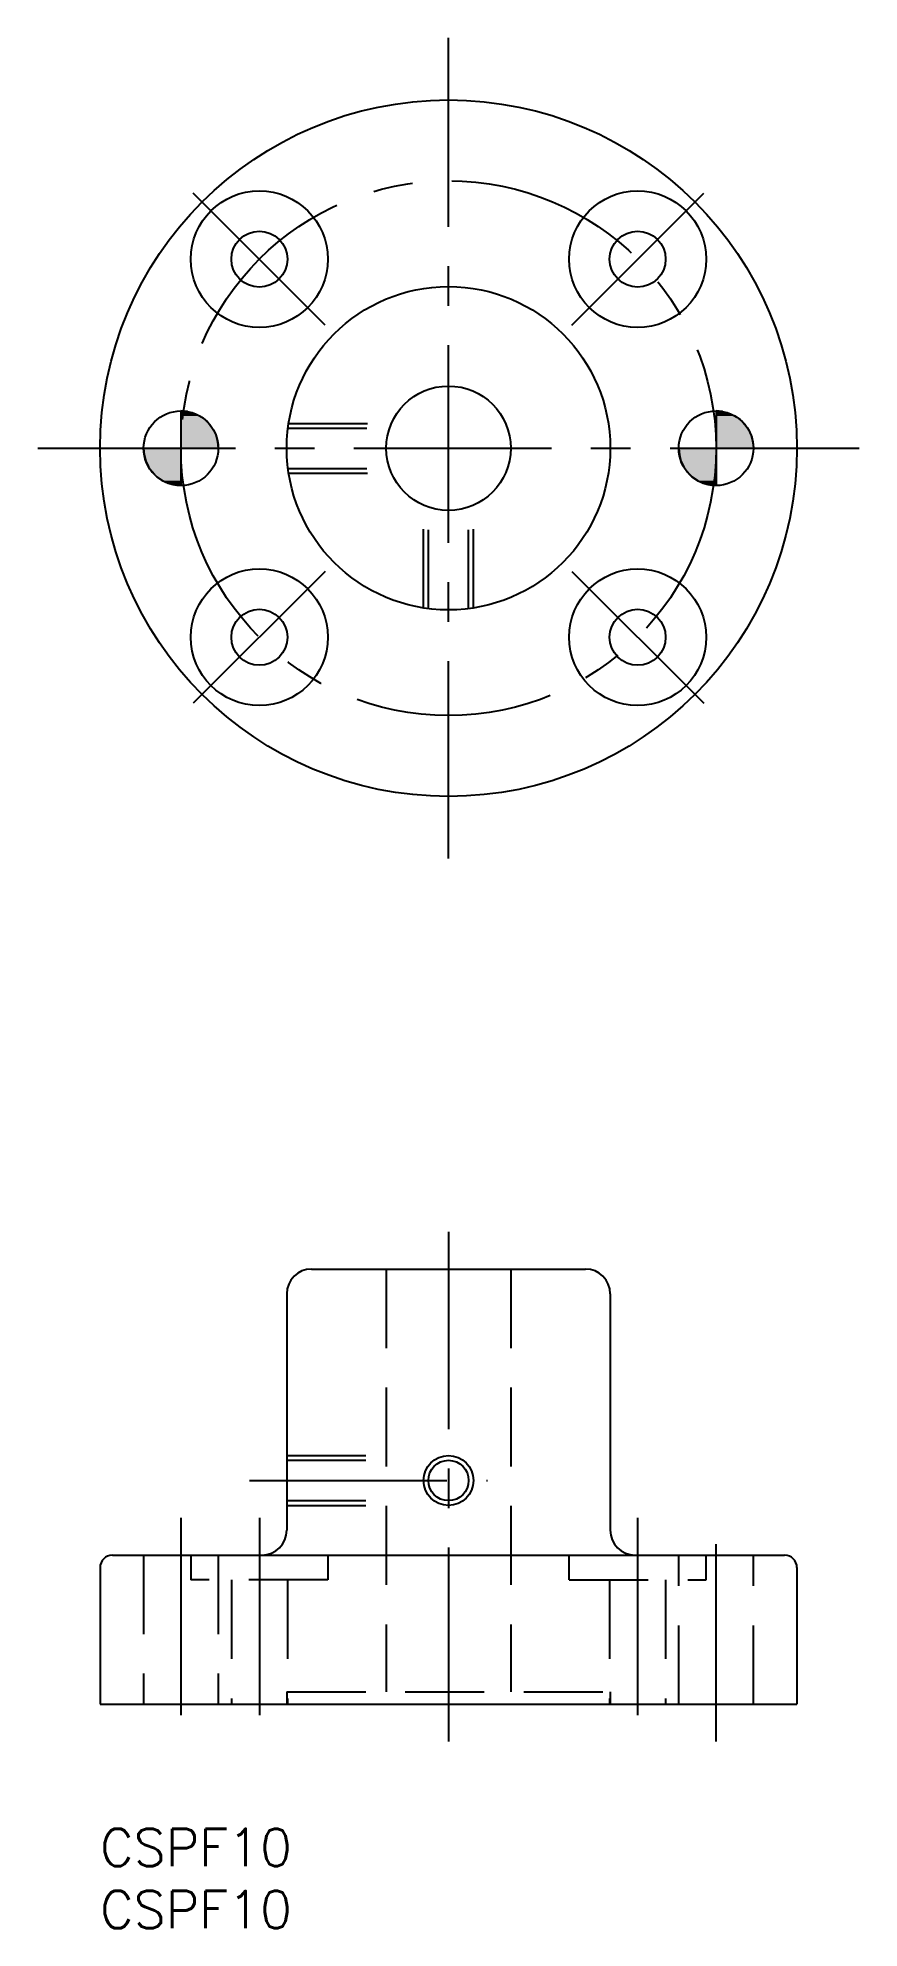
# Model space of a CAD drawing. Extents: x -5 to 61, y -8 to 144.
import ezdxf

# ---------------------------------------------------------------- set-up
doc = ezdxf.new("R2010")
doc.units = 0
doc.header["$LTSCALE"] = 0.5
doc.linetypes.add('CENTER', pattern=[50.8, 31.75, -6.35, 6.35, -6.35])
doc.linetypes.add('DASHED', pattern=[19.05, 12.7, -6.35])
for name, color, linetype in [('MSM_CENTER', 1, 'CENTER'), ('MSM_CONTINUOUS', 7, 'CONTINUOUS'), ('MSM_DASHED', 4, 'DASHED'), ('MSM_NARROW', 5, 'CONTINUOUS'), ('MSM_PART_NUMBER', 7, 'CONTINUOUS')]:
    doc.layers.add(name, color=color, linetype=linetype)
doc.styles.get("Standard").update_dxf_attribs({"font": 'txt.shx', "height": 3, "bigfont": 'bigfont.shx'})

# ---------------------------------------------------------------- blocks, each defined once
blk = doc.blocks.new('*U10')
at = {"layer": 'MSM_PART_NUMBER'}
blk.add_text('CSPF10', height=3, dxfattribs=at).set_placement((0, -3))
blk = doc.blocks.new('*U11')
at = {"layer": 'MSM_PART_NUMBER'}
blk.add_text('CSPF10', height=3, dxfattribs=at).set_placement((0, -8))
blk = doc.blocks.new('*U12')
at = {"layer": 'MSM_CONTINUOUS', "linetype": 'CONTINUOUS'}
for p, q in [((6.5, 114), (6.5, 113.95)), ((7.02, 113.95), (6.5, 114)), ((6.5, 113.95), (6.5, 113.82)), ((6.5, 113.82), (6.5, 113.6)), ((6.5, 113.6), (6.5, 113.3)), ((6.5, 113.3), (6.5, 112.93)), ((6.5, 112.93), (6.5, 112.5)), ((6.5, 112.5), (6.5, 112.03)), ((7.02, 113.95), (7.53, 113.82)), ((7.53, 113.82), (8, 113.6)), ((8, 113.6), (8.43, 113.3)), ((8.43, 113.3), (8.8, 112.93)), ((8.8, 112.93), (9.1, 112.5)), ((9.1, 112.5), (9.32, 112.03)), ((3.5, 111), (3.55, 110.48)), ((6.5, 112.03), (6.5, 111.52)), ((6.5, 111.52), (6.5, 111)), ((6.5, 111), (6.5, 110.48)), ((9.32, 112.03), (9.45, 111.52)), ((9.45, 111.52), (9.5, 111)), ((3.55, 110.48), (3.68, 109.97)), ((3.68, 109.97), (3.9, 109.5)), ((3.9, 109.5), (4.2, 109.07)), ((6.5, 110.48), (6.5, 109.97)), ((6.5, 109.97), (6.5, 109.5)), ((6.5, 109.5), (6.5, 109.07)), ((4.2, 109.07), (4.57, 108.7)), ((4.57, 108.7), (5, 108.4)), ((5, 108.4), (5.47, 108.18)), ((5.47, 108.18), (5.98, 108.05)), ((6.5, 108), (5.98, 108.05)), ((6.5, 109.07), (6.5, 108.7)), ((6.5, 108.7), (6.5, 108.4)), ((6.5, 108.4), (6.5, 108.18)), ((6.5, 108.18), (6.5, 108.05)), ((6.5, 108.05), (6.5, 108))]:
    blk.add_line(p, q, dxfattribs=at)
for points in [[(6.5, 114), (6.5, 113.95), (7.02, 113.95)], [(6.5, 113.95), (6.5, 113.82), (7.53, 113.82)], [(6.5, 113.82), (6.5, 113.6), (8, 113.6)], [(6.5, 113.6), (6.5, 113.3), (8.43, 113.3)], [(6.5, 113.3), (6.5, 112.93), (8.8, 112.93)], [(6.5, 112.93), (6.5, 112.5), (9.1, 112.5)], [(6.5, 112.5), (6.5, 112.03), (9.32, 112.03)], [(3.5, 111), (3.55, 110.48), (6.5, 110.48)], [(6.5, 112.03), (6.5, 111.52), (9.45, 111.52)], [(6.5, 111.52), (6.5, 111), (9.5, 111)], [(3.55, 110.48), (3.68, 109.97), (6.5, 109.97)], [(3.68, 109.97), (3.9, 109.5), (6.5, 109.5)], [(3.9, 109.5), (4.2, 109.07), (6.5, 109.07)], [(4.2, 109.07), (4.57, 108.7), (6.5, 108.7)], [(4.57, 108.7), (5, 108.4), (6.5, 108.4)], [(5, 108.4), (5.47, 108.18), (6.5, 108.18)], [(5.47, 108.18), (5.98, 108.05), (6.5, 108.05)]]:
    blk.add_solid(points, dxfattribs=at)
at = {"layer": 'MSM_CONTINUOUS', "linetype": 'CONTINUOUS', "extrusion": (0, 0, -1)}
for points in [[(-6.5, 113.95), (-7.02, 113.95), (-7.53, 113.82)], [(-6.5, 113.82), (-7.53, 113.82), (-8, 113.6)], [(-6.5, 113.6), (-8, 113.6), (-8.43, 113.3)], [(-6.5, 113.3), (-8.43, 113.3), (-8.8, 112.93)], [(-6.5, 112.93), (-8.8, 112.93), (-9.1, 112.5)], [(-6.5, 112.5), (-9.1, 112.5), (-9.32, 112.03)], [(-3.5, 111), (-6.5, 111), (-6.5, 110.48)], [(-6.5, 112.03), (-9.32, 112.03), (-9.45, 111.52)], [(-6.5, 111.52), (-9.45, 111.52), (-9.5, 111)], [(-3.55, 110.48), (-6.5, 110.48), (-6.5, 109.97)], [(-3.68, 109.97), (-6.5, 109.97), (-6.5, 109.5)], [(-3.9, 109.5), (-6.5, 109.5), (-6.5, 109.07)], [(-4.2, 109.07), (-6.5, 109.07), (-6.5, 108.7)], [(-4.57, 108.7), (-6.5, 108.7), (-6.5, 108.4)], [(-5, 108.4), (-6.5, 108.4), (-6.5, 108.18)], [(-5.47, 108.18), (-6.5, 108.18), (-6.5, 108.05)], [(-5.98, 108.05), (-6.5, 108.05), (-6.5, 108)]]:
    blk.add_solid(points, dxfattribs=at)
blk = doc.blocks.new('*U13')
at = {"layer": 'MSM_CONTINUOUS', "linetype": 'CONTINUOUS'}
for p, q in [((49.5, 114), (49.5, 113.95)), ((50.02, 113.95), (49.5, 114)), ((49.5, 113.95), (49.5, 113.82)), ((49.5, 113.82), (49.5, 113.6)), ((49.5, 113.6), (49.5, 113.3)), ((49.5, 113.3), (49.5, 112.93)), ((49.5, 112.93), (49.5, 112.5)), ((49.5, 112.5), (49.5, 112.03)), ((50.02, 113.95), (50.53, 113.82)), ((50.53, 113.82), (51, 113.6)), ((51, 113.6), (51.43, 113.3)), ((51.43, 113.3), (51.8, 112.93)), ((51.8, 112.93), (52.1, 112.5)), ((52.1, 112.5), (52.32, 112.03)), ((46.5, 111), (46.55, 110.48)), ((49.5, 112.03), (49.5, 111.52)), ((49.5, 111.52), (49.5, 111)), ((49.5, 111), (49.5, 110.48)), ((52.32, 112.03), (52.45, 111.52)), ((52.45, 111.52), (52.5, 111)), ((46.55, 110.48), (46.68, 109.97)), ((46.68, 109.97), (46.9, 109.5)), ((46.9, 109.5), (47.2, 109.07)), ((49.5, 110.48), (49.5, 109.97)), ((49.5, 109.97), (49.5, 109.5)), ((49.5, 109.5), (49.5, 109.07)), ((47.2, 109.07), (47.57, 108.7)), ((47.57, 108.7), (48, 108.4)), ((48, 108.4), (48.47, 108.18)), ((48.47, 108.18), (48.98, 108.05)), ((49.5, 108), (48.98, 108.05)), ((49.5, 109.07), (49.5, 108.7)), ((49.5, 108.7), (49.5, 108.4)), ((49.5, 108.4), (49.5, 108.18)), ((49.5, 108.18), (49.5, 108.05)), ((49.5, 108.05), (49.5, 108))]:
    blk.add_line(p, q, dxfattribs=at)
for points in [[(49.5, 114), (49.5, 113.95), (50.02, 113.95)], [(49.5, 113.95), (49.5, 113.82), (50.53, 113.82)], [(49.5, 113.82), (49.5, 113.6), (51, 113.6)], [(49.5, 113.6), (49.5, 113.3), (51.43, 113.3)], [(49.5, 113.3), (49.5, 112.93), (51.8, 112.93)], [(49.5, 112.93), (49.5, 112.5), (52.1, 112.5)], [(49.5, 112.5), (49.5, 112.03), (52.32, 112.03)], [(46.5, 111), (46.55, 110.48), (49.5, 110.48)], [(49.5, 112.03), (49.5, 111.52), (52.45, 111.52)], [(49.5, 111.52), (49.5, 111), (52.5, 111)], [(46.55, 110.48), (46.68, 109.97), (49.5, 109.97)], [(46.68, 109.97), (46.9, 109.5), (49.5, 109.5)], [(46.9, 109.5), (47.2, 109.07), (49.5, 109.07)], [(47.2, 109.07), (47.57, 108.7), (49.5, 108.7)], [(47.57, 108.7), (48, 108.4), (49.5, 108.4)], [(48, 108.4), (48.47, 108.18), (49.5, 108.18)], [(48.47, 108.18), (48.98, 108.05), (49.5, 108.05)]]:
    blk.add_solid(points, dxfattribs=at)
at = {"layer": 'MSM_CONTINUOUS', "linetype": 'CONTINUOUS', "extrusion": (0, 0, -1)}
for points in [[(-49.5, 113.95), (-50.02, 113.95), (-50.53, 113.82)], [(-49.5, 113.82), (-50.53, 113.82), (-51, 113.6)], [(-49.5, 113.6), (-51, 113.6), (-51.43, 113.3)], [(-49.5, 113.3), (-51.43, 113.3), (-51.8, 112.93)], [(-49.5, 112.93), (-51.8, 112.93), (-52.1, 112.5)], [(-49.5, 112.5), (-52.1, 112.5), (-52.32, 112.03)], [(-46.5, 111), (-49.5, 111), (-49.5, 110.48)], [(-49.5, 112.03), (-52.32, 112.03), (-52.45, 111.52)], [(-49.5, 111.52), (-52.45, 111.52), (-52.5, 111)], [(-46.55, 110.48), (-49.5, 110.48), (-49.5, 109.97)], [(-46.68, 109.97), (-49.5, 109.97), (-49.5, 109.5)], [(-46.9, 109.5), (-49.5, 109.5), (-49.5, 109.07)], [(-47.2, 109.07), (-49.5, 109.07), (-49.5, 108.7)], [(-47.57, 108.7), (-49.5, 108.7), (-49.5, 108.4)], [(-48, 108.4), (-49.5, 108.4), (-49.5, 108.18)], [(-48.47, 108.18), (-49.5, 108.18), (-49.5, 108.05)], [(-48.98, 108.05), (-49.5, 108.05), (-49.5, 108)]]:
    blk.add_solid(points, dxfattribs=at)

msp = doc.modelspace()

# ---------------------------------------------------------------- linework, layer by layer
at = {"layer": 'MSM_CENTER'}
for p, q in [((28, 78), (28, 144)), ((18.1, 120.9), (7.49, 131.51)), ((37.9, 120.9), (48.51, 131.51)), ((-5, 111), (61, 111)), ((18.1, 101.1), (7.49, 90.49)), ((37.9, 101.1), (48.51, 90.49)), ((28, 48), (28, 7)), ((12, 28), (31.13, 28)), ((6.5, 25), (6.5, 7)), ((12.8, 25), (12.8, 7)), ((43.2, 25), (43.2, 7)), ((49.5, 7), (49.5, 25))]:
    msp.add_line(p, q, dxfattribs=at)
msp.add_circle((28, 111), 21.5, dxfattribs=at)
at = {"layer": 'MSM_CONTINUOUS'}
for p, q in [((17, 45), (39, 45)), ((15, 43), (15, 24)), ((41, 43), (41, 24)), ((1, 22), (55, 22)), ((0, 21), (0, 10)), ((56, 21), (56, 10)), ((0, 10), (56, 10))]:
    msp.add_line(p, q, dxfattribs=at)
for centre, radius in [((28, 111), 28), ((12.8, 126.2), 5.5), ((43.2, 126.2), 5.5), ((12.8, 126.2), 2.25), ((43.2, 126.2), 2.25), ((28, 111), 13), ((28, 111), 5), ((6.5, 111), 3), ((49.5, 111), 3), ((12.8, 95.8), 5.5), ((43.2, 95.8), 5.5), ((12.8, 95.8), 2.25), ((43.2, 95.8), 2.25), ((28, 28), 1.62)]:
    msp.add_circle(centre, radius, dxfattribs=at)
for centre, radius, start, end in [((17, 43), 2, 90, 180), ((39, 43), 2, 0, 90), ((13, 24), 2, 270, 0), ((43, 24), 2, 180, 270), ((1, 21), 1, 90, 180), ((55, 21), 1, 0, 90)]:
    msp.add_arc(centre, radius, start, end, dxfattribs=at)
at = {"layer": 'MSM_DASHED'}
for p, q in [((15.1, 112.62), (23.27, 112.62)), ((15.15, 113), (23.42, 113)), ((15.1, 109.38), (23.27, 109.38)), ((15.15, 109), (23.42, 109)), ((26, 98.15), (26, 106.42)), ((30, 98.15), (30, 106.42)), ((26.38, 98.1), (26.38, 106.27)), ((29.62, 98.1), (29.62, 106.27)), ((23, 45), (23, 11)), ((33, 45), (33, 11)), ((15, 30), (23, 30)), ((15, 29.62), (23, 29.62)), ((15, 26.38), (23, 26.38)), ((15, 26), (23, 26)), ((3.5, 22), (3.5, 10)), ((7.3, 22), (7.3, 20)), ((9.5, 22), (9.5, 10)), ((18.3, 22), (18.3, 20)), ((37.7, 20), (37.7, 22)), ((46.5, 10), (46.5, 22)), ((48.7, 20), (48.7, 22)), ((52.5, 10), (52.5, 22)), ((18.3, 20), (7.3, 20)), ((10.55, 20), (10.55, 10)), ((15.05, 20), (15.05, 10)), ((37.7, 20), (48.7, 20)), ((40.95, 20), (40.95, 10)), ((45.45, 20), (45.45, 10)), ((15, 11), (41, 11)), ((15, 11), (15, 10)), ((41, 11), (41, 10))]:
    msp.add_line(p, q, dxfattribs=at)
at = {"layer": 'MSM_NARROW'}
msp.add_circle((28, 28), 2, dxfattribs=at)

# ---------------------------------------------------------------- block references
at = {"layer": 'MSM_CONTINUOUS', "linetype": 'CONTINUOUS'}
for name in ['*U12', '*U13']:
    msp.add_blockref(name, (0, 0), dxfattribs=at)
at = {"layer": 'MSM_CONTINUOUS'}
for name in ['*U10', '*U11']:
    msp.add_blockref(name, (0, 0), dxfattribs=at)

doc.saveas('drawing.dxf')
